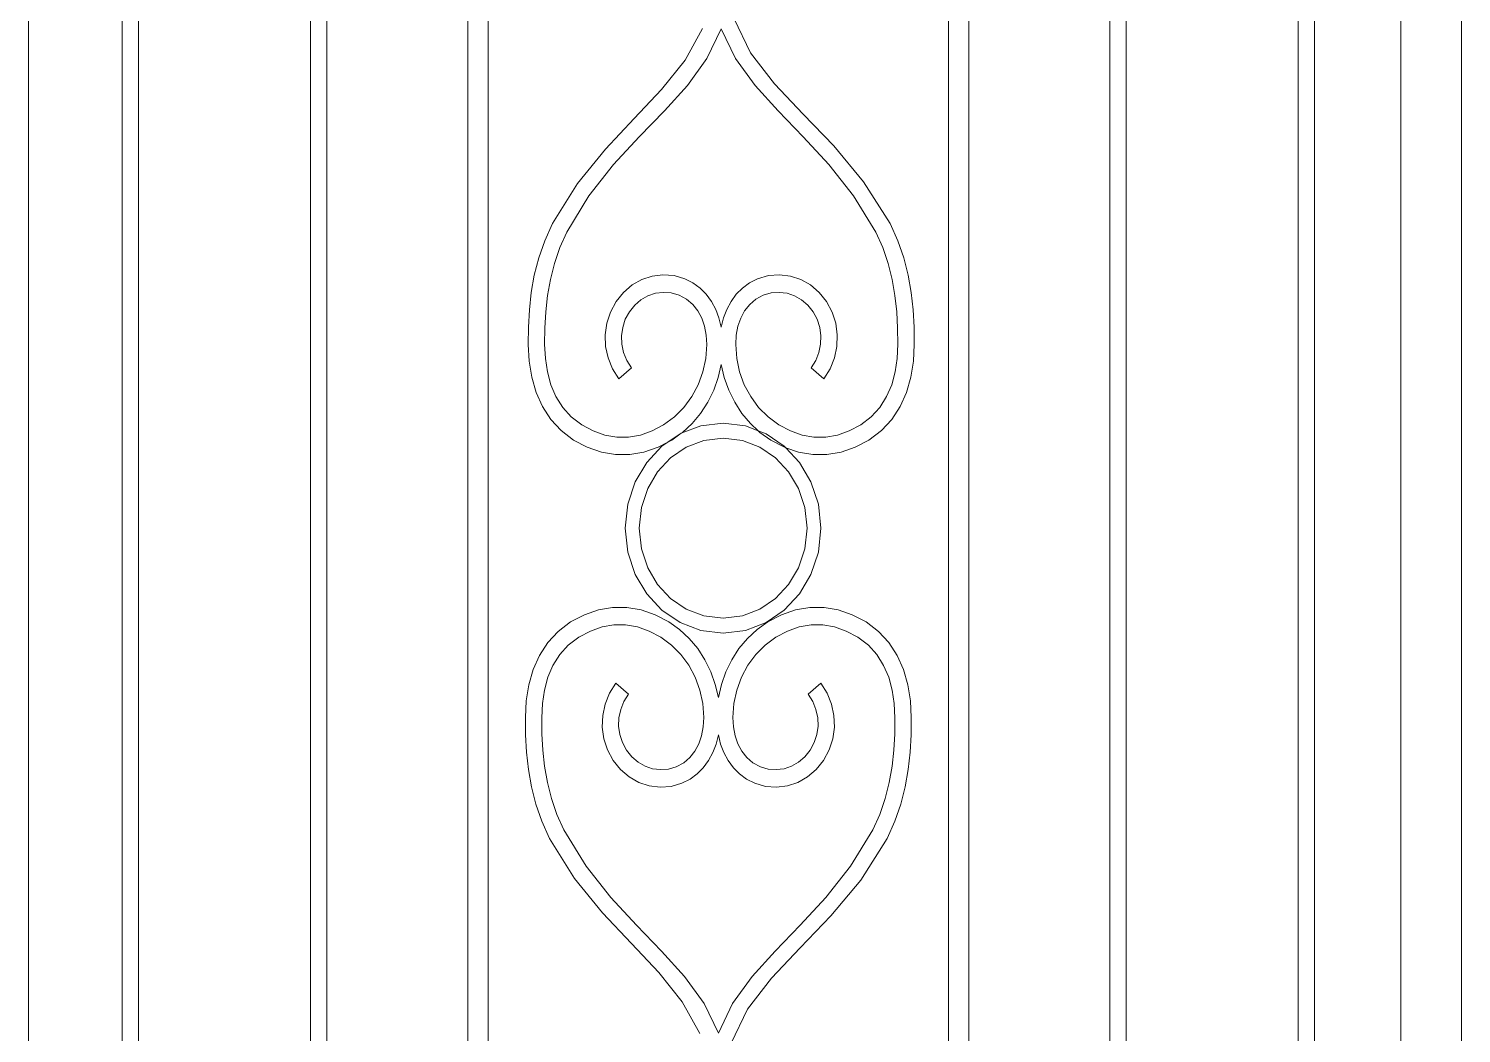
# Model space of a CAD drawing. Header units: millimetres. Extents: x 1832547 to 2001569, y -558009 to -417808.
# Drawn here: x 1984090 to 1984752, y -523340 to -522876 of the extents above; entities that cross this region are included whole.
import ezdxf

# ---------------------------------------------------------------- set-up
doc = ezdxf.new("R2010")
doc.units = ezdxf.units.MM
doc.header["$MEASUREMENT"] = 0
doc.layers.add('CA_manh 08', color=8, linetype='CONTINUOUS', lineweight=9)

msp = doc.modelspace()

# ---------------------------------------------------------------- linework, layer by layer
at = {"layer": 'CA_manh 08'}
for p, q in [((1984751.69, -522700.23), (1984751.69, -523473.59)), ((1984089.51, -522851.16), (1984089.51, -523363.43)), ((1984132.76, -523363.43), (1984132.76, -522851.16)), ((1984140.33, -522851.77), (1984140.33, -523361.66)), ((1984219.78, -523368.32), (1984219.78, -522852.13)), ((1984227.34, -522851.16), (1984227.34, -523363.43)), ((1984292.51, -523363.43), (1984292.51, -522851.16)), ((1984301.97, -522851.16), (1984301.97, -523363.43)), ((1984514.58, -523363.43), (1984514.58, -522851.16)), ((1984524.04, -522851.16), (1984524.04, -523363.43)), ((1984589.21, -523363.43), (1984589.21, -522851.16)), ((1984596.77, -522852.13), (1984596.77, -523368.32)), ((1984676.23, -523361.66), (1984676.23, -522851.77)), ((1984683.79, -522850.39), (1984683.79, -523363.43)), ((1984723.76, -523363.43), (1984723.76, -522850.39)), ((1984415.58, -522871.46), (1984423.17, -522887.25)), ((1984392.96, -522890.56), (1984401.02, -522875.94)), ((1984409.63, -522876.17), (1984403.01, -522889.88)), ((1984416.25, -522889.88), (1984409.63, -522876.17)), ((1984382.08, -522904.11), (1984392.96, -522890.56)), ((1984403.01, -522889.88), (1984394.02, -522902.28)), ((1984425.25, -522902.28), (1984416.25, -522889.88)), ((1984423.17, -522887.25), (1984434.22, -522901.6)), ((1984369.43, -522917.51), (1984382.08, -522904.11)), ((1984394.02, -522902.28), (1984383.35, -522914.09)), ((1984435.91, -522914.09), (1984425.25, -522902.28)), ((1984434.22, -522901.6), (1984447.47, -522915.58)), ((1984356.1, -522931.7), (1984369.43, -522917.51)), ((1984383.35, -522914.09), (1984371.74, -522926.04)), ((1984447.52, -522926.04), (1984435.91, -522914.09)), ((1984447.47, -522915.58), (1984461.63, -522930.28)), ((1984343.15, -522947.61), (1984356.1, -522931.7)), ((1984371.74, -522926.04), (1984359.88, -522938.88)), ((1984459.38, -522938.88), (1984447.52, -522926.04)), ((1984461.63, -522930.28), (1984475.44, -522946.78)), ((1984359.88, -522938.88), (1984348.48, -522953.33)), ((1984470.78, -522953.33), (1984459.38, -522938.88)), ((1984331.65, -522966.16), (1984343.15, -522947.61)), ((1984475.44, -522946.78), (1984487.62, -522966.16)), ((1984348.48, -522953.33), (1984338.26, -522970.12)), ((1984481.01, -522970.12), (1984470.78, -522953.33)), ((1984328.02, -522974.09), (1984331.65, -522966.16)), ((1984338.26, -522970.12), (1984335.02, -522977.24)), ((1984484.24, -522977.24), (1984481.01, -522970.12)), ((1984487.62, -522966.16), (1984491.24, -522974.09)), ((1984325.24, -522982.03), (1984328.02, -522974.09)), ((1984335.02, -522977.24), (1984332.51, -522984.53)), ((1984486.75, -522984.53), (1984484.24, -522977.24)), ((1984491.24, -522974.09), (1984494.02, -522982.03)), ((1984323.21, -522989.99), (1984325.24, -522982.03)), ((1984332.51, -522984.53), (1984330.65, -522991.95)), ((1984488.61, -522991.95), (1984486.75, -522984.53)), ((1984494.02, -522982.03), (1984496.06, -522989.99)), ((1984321.81, -522997.97), (1984323.21, -522989.99)), ((1984372.88, -522992.01), (1984377.69, -522990.42)), ((1984377.69, -522990.42), (1984382.7, -522989.8)), ((1984382.7, -522989.8), (1984387.79, -522990.2)), ((1984387.79, -522990.2), (1984392.84, -522991.64)), ((1984392.84, -522991.64), (1984396.56, -522993.51)), ((1984422.7, -522993.51), (1984426.43, -522991.64)), ((1984426.43, -522991.64), (1984431.47, -522990.2)), ((1984431.47, -522990.2), (1984436.56, -522989.8)), ((1984436.56, -522989.8), (1984441.57, -522990.42)), ((1984441.57, -522990.42), (1984446.38, -522992.01)), ((1984496.06, -522989.99), (1984497.45, -522997.97)), ((1984320.95, -523005.96), (1984321.81, -522997.97)), ((1984330.65, -522991.95), (1984329.35, -522999.45)), ((1984361, -523002.17), (1984364.41, -522997.92)), ((1984364.41, -522997.92), (1984368.41, -522994.52)), ((1984368.41, -522994.52), (1984372.88, -522992.01)), ((1984379.23, -522998.37), (1984375.76, -522999.52)), ((1984382.85, -522997.92), (1984379.23, -522998.37)), ((1984386.54, -522998.21), (1984382.85, -522997.92)), ((1984390.19, -522999.26), (1984386.54, -522998.21)), ((1984396.56, -522993.51), (1984399.85, -522995.93)), ((1984399.85, -522995.93), (1984402.69, -522998.82)), ((1984416.57, -522998.82), (1984419.41, -522995.93)), ((1984419.41, -522995.93), (1984422.7, -522993.51)), ((1984432.72, -522998.21), (1984429.07, -522999.26)), ((1984436.41, -522997.92), (1984432.72, -522998.21)), ((1984440.03, -522998.37), (1984436.41, -522997.92)), ((1984443.5, -522999.52), (1984440.03, -522998.37)), ((1984446.38, -522992.01), (1984450.85, -522994.52)), ((1984450.85, -522994.52), (1984454.85, -522997.92)), ((1984454.85, -522997.92), (1984458.26, -523002.17)), ((1984489.92, -522999.45), (1984488.61, -522991.95)), ((1984497.45, -522997.97), (1984498.31, -523005.96)), ((1984329.35, -522999.45), (1984328.52, -523006.98)), ((1984358.4, -523007.02), (1984361, -523002.17)), ((1984369.64, -523003.8), (1984367.17, -523006.87)), ((1984372.53, -523001.34), (1984369.64, -523003.8)), ((1984375.76, -522999.52), (1984372.53, -523001.34)), ((1984393.62, -523001.07), (1984390.19, -522999.26)), ((1984396.5, -523003.48), (1984393.62, -523001.07)), ((1984398.84, -523006.41), (1984396.5, -523003.48)), ((1984402.69, -522998.82), (1984405.09, -523002.13)), ((1984405.09, -523002.13), (1984407.05, -523005.79)), ((1984412.21, -523005.79), (1984414.17, -523002.13)), ((1984414.17, -523002.13), (1984416.57, -522998.82)), ((1984422.76, -523003.48), (1984420.43, -523006.41)), ((1984425.64, -523001.07), (1984422.76, -523003.48)), ((1984429.07, -522999.26), (1984425.64, -523001.07)), ((1984446.73, -523001.34), (1984443.5, -522999.52)), ((1984449.62, -523003.8), (1984446.73, -523001.34)), ((1984452.09, -523006.87), (1984449.62, -523003.8)), ((1984458.26, -523002.17), (1984460.86, -523007.03)), ((1984490.74, -523006.98), (1984489.92, -522999.45)), ((1984320.53, -523013.96), (1984320.95, -523005.96)), ((1984328.52, -523006.98), (1984328.1, -523014.49)), ((1984356.73, -523012.21), (1984358.4, -523007.02)), ((1984365.28, -523010.39), (1984364.08, -523014.15)), ((1984367.17, -523006.87), (1984365.28, -523010.39)), ((1984400.64, -523009.8), (1984398.84, -523006.41)), ((1984401.91, -523013.58), (1984400.64, -523009.8)), ((1984407.05, -523005.79), (1984408.56, -523009.76)), ((1984408.56, -523009.76), (1984409.63, -523013.96)), ((1984409.63, -523013.96), (1984410.7, -523009.76)), ((1984410.7, -523009.76), (1984412.21, -523005.79)), ((1984418.62, -523009.8), (1984417.35, -523013.58)), ((1984420.43, -523006.41), (1984418.62, -523009.8)), ((1984453.98, -523010.39), (1984452.09, -523006.87)), ((1984455.18, -523014.15), (1984453.98, -523010.39)), ((1984460.86, -523007.03), (1984462.53, -523012.21)), ((1984491.16, -523014.49), (1984490.74, -523006.98)), ((1984498.31, -523005.96), (1984498.73, -523013.96)), ((1984320.43, -523021.98), (1984320.53, -523013.96)), ((1984328.1, -523014.49), (1984328, -523021.92)), ((1984356, -523017.57), (1984356.73, -523012.21)), ((1984356.19, -523022.97), (1984356, -523017.57)), ((1984364.08, -523014.15), (1984363.56, -523018.04)), ((1984363.56, -523018.04), (1984363.7, -523021.94)), ((1984402.67, -523017.66), (1984401.91, -523013.58)), ((1984402.93, -523021.99), (1984402.67, -523017.66)), ((1984416.59, -523017.66), (1984416.33, -523021.99)), ((1984417.35, -523013.58), (1984416.59, -523017.66)), ((1984455.7, -523018.04), (1984455.18, -523014.15)), ((1984455.56, -523021.94), (1984455.7, -523018.04)), ((1984462.53, -523012.21), (1984463.26, -523017.57)), ((1984463.26, -523017.57), (1984463.07, -523022.97)), ((1984491.26, -523021.92), (1984491.16, -523014.49)), ((1984498.73, -523013.96), (1984498.83, -523021.98)), ((1984320.84, -523029.69), (1984320.43, -523021.98)), ((1984328, -523021.92), (1984328.32, -523028.43)), ((1984357.3, -523028.26), (1984356.19, -523022.97)), ((1984363.7, -523021.94), (1984364.52, -523025.77)), ((1984402.48, -523028.47), (1984402.93, -523021.99)), ((1984416.33, -523021.99), (1984416.78, -523028.47)), ((1984454.74, -523025.77), (1984455.56, -523021.94)), ((1984463.07, -523022.97), (1984461.96, -523028.26)), ((1984490.94, -523028.43), (1984491.26, -523021.92)), ((1984498.83, -523021.98), (1984498.42, -523029.7)), ((1984322.04, -523037.13), (1984320.84, -523029.69)), ((1984328.32, -523028.43), (1984329.26, -523034.69)), ((1984359.33, -523033.29), (1984357.3, -523028.26)), ((1984364.52, -523025.77), (1984365.99, -523029.41)), ((1984365.99, -523029.41), (1984368.12, -523032.77)), ((1984401.15, -523034.72), (1984402.48, -523028.47)), ((1984409.63, -523031.22), (1984408.22, -523037.34)), ((1984411.04, -523037.34), (1984409.63, -523031.22)), ((1984416.78, -523028.47), (1984418.12, -523034.72)), ((1984451.14, -523032.77), (1984453.27, -523029.41)), ((1984453.27, -523029.41), (1984454.74, -523025.77)), ((1984461.96, -523028.26), (1984459.93, -523033.29)), ((1984490, -523034.69), (1984490.94, -523028.43)), ((1984498.42, -523029.7), (1984497.22, -523037.13)), ((1984324.07, -523044.17), (1984322.04, -523037.13)), ((1984329.26, -523034.69), (1984330.87, -523040.62)), ((1984362.27, -523037.92), (1984359.33, -523033.29)), ((1984368.12, -523032.77), (1984362.27, -523037.92)), ((1984398.98, -523040.64), (1984401.15, -523034.72)), ((1984408.22, -523037.34), (1984406.14, -523043.2)), ((1984413.12, -523043.2), (1984411.04, -523037.34)), ((1984418.12, -523034.72), (1984420.28, -523040.64)), ((1984456.99, -523037.92), (1984451.14, -523032.77)), ((1984459.93, -523033.29), (1984456.99, -523037.92)), ((1984488.39, -523040.62), (1984490, -523034.69)), ((1984497.22, -523037.13), (1984495.19, -523044.17)), ((1984326.97, -523050.71), (1984324.07, -523044.17)), ((1984330.87, -523040.62), (1984333.22, -523046.13)), ((1984396.03, -523046.13), (1984398.98, -523040.64)), ((1984406.14, -523043.2), (1984403.42, -523048.72)), ((1984415.84, -523048.72), (1984413.12, -523043.2)), ((1984420.28, -523040.64), (1984423.23, -523046.13)), ((1984486.04, -523046.13), (1984488.39, -523040.62)), ((1984495.19, -523044.17), (1984492.29, -523050.71)), ((1984330.79, -523056.63), (1984326.97, -523050.71)), ((1984333.22, -523046.13), (1984336.34, -523051.11)), ((1984336.34, -523051.11), (1984340.3, -523055.49)), ((1984387.99, -523055.49), (1984392.35, -523051.11)), ((1984392.35, -523051.11), (1984396.03, -523046.13)), ((1984403.42, -523048.72), (1984400.09, -523053.84)), ((1984419.17, -523053.84), (1984415.84, -523048.72)), ((1984423.23, -523046.13), (1984426.91, -523051.11)), ((1984426.91, -523051.11), (1984431.28, -523055.49)), ((1984478.97, -523055.49), (1984482.92, -523051.11)), ((1984482.92, -523051.11), (1984486.04, -523046.13)), ((1984492.29, -523050.71), (1984488.47, -523056.63)), ((1984335.57, -523061.83), (1984330.79, -523056.63)), ((1984340.3, -523055.49), (1984345.14, -523059.16)), ((1984382.98, -523059.16), (1984387.99, -523055.49)), ((1984400.09, -523053.84), (1984396.19, -523058.51)), ((1984423.07, -523058.51), (1984419.17, -523053.84)), ((1984431.28, -523055.49), (1984436.28, -523059.16)), ((1984474.12, -523059.16), (1984478.97, -523055.49)), ((1984488.47, -523056.63), (1984483.69, -523061.83)), ((1984341.35, -523066.2), (1984335.57, -523061.83)), ((1984345.14, -523059.16), (1984350.48, -523061.98)), ((1984350.48, -523061.98), (1984355.89, -523063.86)), ((1984355.89, -523063.86), (1984361.34, -523064.8)), ((1984366.79, -523064.8), (1984372.24, -523063.86)), ((1984372.24, -523063.86), (1984377.64, -523061.98)), ((1984377.64, -523061.98), (1984382.98, -523059.16)), ((1984384.88, -523067.19), (1984390.61, -523063.28)), ((1984391.14, -523063.07), (1984386.77, -523066.2)), ((1984390.61, -523063.28), (1984391.14, -523063.07)), ((1984391.14, -523063.07), (1984400.12, -523059.62)), ((1984391.74, -523062.65), (1984391.14, -523063.07)), ((1984396.19, -523058.51), (1984391.74, -523062.65)), ((1984400.12, -523059.62), (1984410.48, -523058.34)), ((1984410.48, -523058.34), (1984420.84, -523059.62)), ((1984420.84, -523059.62), (1984426.69, -523061.87)), ((1984426.69, -523061.87), (1984423.07, -523058.51)), ((1984427.53, -523062.65), (1984426.69, -523061.87)), ((1984426.69, -523061.87), (1984430.36, -523063.28)), ((1984432.49, -523066.2), (1984427.53, -523062.65)), ((1984430.36, -523063.28), (1984438.75, -523069.02)), ((1984436.28, -523059.16), (1984441.62, -523061.98)), ((1984441.62, -523061.98), (1984447.02, -523063.86)), ((1984447.02, -523063.86), (1984452.47, -523064.8)), ((1984457.92, -523064.8), (1984463.37, -523063.86)), ((1984468.78, -523061.98), (1984463.37, -523063.86)), ((1984468.78, -523061.98), (1984474.12, -523059.16)), ((1984483.69, -523061.83), (1984477.91, -523066.2)), ((1984341.35, -523066.2), (1984347.72, -523069.55)), ((1984354.21, -523071.78), (1984347.72, -523069.55)), ((1984361.34, -523064.8), (1984366.79, -523064.8)), ((1984380.4, -523069.55), (1984373.91, -523071.78)), ((1984375.21, -523076.54), (1984382.21, -523069.02)), ((1984384.88, -523067.19), (1984380.4, -523069.55)), ((1984382.21, -523069.02), (1984384.88, -523067.19)), ((1984386.77, -523066.2), (1984384.88, -523067.19)), ((1984393.44, -523069.49), (1984386.24, -523074.41)), ((1984401.6, -523066.36), (1984393.44, -523069.49)), ((1984410.48, -523065.26), (1984401.6, -523066.36)), ((1984419.37, -523066.36), (1984410.48, -523065.26)), ((1984427.53, -523069.49), (1984419.37, -523066.36)), ((1984434.73, -523074.41), (1984427.53, -523069.49)), ((1984438.86, -523069.55), (1984432.49, -523066.2)), ((1984438.75, -523069.02), (1984439.43, -523069.75)), ((1984439.43, -523069.75), (1984438.86, -523069.55)), ((1984439.43, -523069.75), (1984445.35, -523071.78)), ((1984439.43, -523069.75), (1984445.76, -523076.54)), ((1984452.47, -523064.8), (1984457.92, -523064.8)), ((1984471.54, -523069.55), (1984465.05, -523071.78)), ((1984477.91, -523066.2), (1984471.54, -523069.55)), ((1984360.77, -523072.9), (1984354.21, -523071.78)), ((1984367.35, -523072.9), (1984360.77, -523072.9)), ((1984373.91, -523071.78), (1984367.35, -523072.9)), ((1984369.87, -523085.56), (1984375.21, -523076.54)), ((1984386.24, -523074.41), (1984380.23, -523080.87)), ((1984440.73, -523080.87), (1984434.73, -523074.41)), ((1984451.91, -523072.9), (1984445.35, -523071.78)), ((1984445.76, -523076.54), (1984451.1, -523085.56)), ((1984458.49, -523072.9), (1984451.91, -523072.9)), ((1984465.05, -523071.78), (1984458.49, -523072.9)), ((1984380.23, -523080.87), (1984375.65, -523088.6)), ((1984445.31, -523088.6), (1984440.73, -523080.87)), ((1984366.46, -523095.78), (1984369.87, -523085.56)), ((1984375.65, -523088.6), (1984372.73, -523097.36)), ((1984448.23, -523097.36), (1984445.31, -523088.6)), ((1984451.1, -523085.56), (1984454.5, -523095.78)), ((1984365.27, -523106.91), (1984366.46, -523095.78)), ((1984372.73, -523097.36), (1984371.71, -523106.91)), ((1984449.26, -523106.91), (1984448.23, -523097.36)), ((1984454.5, -523095.78), (1984455.7, -523106.91)), ((1984366.46, -523118.04), (1984365.27, -523106.91)), ((1984371.71, -523106.91), (1984372.73, -523116.45)), ((1984448.23, -523116.45), (1984449.26, -523106.91)), ((1984455.7, -523106.91), (1984454.5, -523118.04)), ((1984372.73, -523116.45), (1984375.65, -523125.21)), ((1984445.31, -523125.21), (1984448.23, -523116.45)), ((1984369.87, -523128.26), (1984366.46, -523118.04)), ((1984454.5, -523118.04), (1984451.1, -523128.26)), ((1984375.21, -523137.27), (1984369.87, -523128.26)), ((1984375.65, -523125.21), (1984380.23, -523132.95)), ((1984440.73, -523132.95), (1984445.31, -523125.21)), ((1984451.1, -523128.26), (1984445.76, -523137.27)), ((1984382.21, -523144.8), (1984375.21, -523137.27)), ((1984380.23, -523132.95), (1984386.24, -523139.4)), ((1984434.73, -523139.4), (1984440.73, -523132.95)), ((1984445.76, -523137.27), (1984438.75, -523144.8)), ((1984359.42, -523143.54), (1984352.86, -523144.66)), ((1984359.42, -523143.54), (1984366, -523143.54)), ((1984366, -523143.54), (1984372.55, -523144.66)), ((1984386.24, -523139.4), (1984393.44, -523144.32)), ((1984427.53, -523144.32), (1984434.73, -523139.4)), ((1984450.56, -523143.54), (1984444, -523144.66)), ((1984457.14, -523143.54), (1984450.56, -523143.54)), ((1984463.69, -523144.66), (1984457.14, -523143.54)), ((1984340, -523150.24), (1984334.22, -523154.6)), ((1984340, -523150.24), (1984346.37, -523146.89)), ((1984352.86, -523144.66), (1984346.37, -523146.89)), ((1984379.04, -523146.89), (1984372.55, -523144.66)), ((1984385.41, -523150.24), (1984379.04, -523146.89)), ((1984390.61, -523150.54), (1984382.21, -523144.8)), ((1984390.38, -523153.79), (1984385.41, -523150.24)), ((1984400.12, -523154.19), (1984390.61, -523150.54)), ((1984393.44, -523144.32), (1984401.6, -523147.45)), ((1984401.6, -523147.45), (1984410.48, -523148.56)), ((1984410.48, -523148.56), (1984419.37, -523147.45)), ((1984419.37, -523147.45), (1984427.53, -523144.32)), ((1984430.36, -523150.54), (1984420.84, -523154.19)), ((1984431.14, -523150.24), (1984426.17, -523153.79)), ((1984438.75, -523144.8), (1984430.36, -523150.54)), ((1984437.51, -523146.89), (1984431.14, -523150.24)), ((1984444, -523144.66), (1984437.51, -523146.89)), ((1984470.18, -523146.89), (1984463.69, -523144.66)), ((1984476.55, -523150.24), (1984470.18, -523146.89)), ((1984482.34, -523154.6), (1984476.55, -523150.24)), ((1984334.22, -523154.6), (1984329.44, -523159.81)), ((1984338.94, -523160.95), (1984343.78, -523157.28)), ((1984343.78, -523157.28), (1984349.13, -523154.46)), ((1984349.13, -523154.46), (1984354.54, -523152.58)), ((1984354.54, -523152.58), (1984359.98, -523151.64)), ((1984359.98, -523151.64), (1984365.44, -523151.64)), ((1984365.44, -523151.64), (1984370.88, -523152.58)), ((1984370.88, -523152.58), (1984376.29, -523154.46)), ((1984376.29, -523154.46), (1984381.63, -523157.28)), ((1984381.63, -523157.28), (1984386.63, -523160.95)), ((1984394.83, -523157.93), (1984390.38, -523153.79)), ((1984410.48, -523155.48), (1984400.12, -523154.19)), ((1984420.84, -523154.19), (1984410.48, -523155.48)), ((1984426.17, -523153.79), (1984421.72, -523157.93)), ((1984429.92, -523160.95), (1984434.92, -523157.28)), ((1984434.92, -523157.28), (1984440.26, -523154.46)), ((1984440.26, -523154.46), (1984445.67, -523152.58)), ((1984445.67, -523152.58), (1984451.11, -523151.64)), ((1984451.11, -523151.64), (1984456.57, -523151.64)), ((1984456.57, -523151.64), (1984462.01, -523152.58)), ((1984467.42, -523154.46), (1984462.01, -523152.58)), ((1984467.42, -523154.46), (1984472.77, -523157.28)), ((1984472.77, -523157.28), (1984477.61, -523160.95)), ((1984487.11, -523159.81), (1984482.34, -523154.6)), ((1984329.44, -523159.81), (1984325.62, -523165.73)), ((1984334.98, -523165.33), (1984338.94, -523160.95)), ((1984386.63, -523160.95), (1984391, -523165.32)), ((1984398.74, -523162.6), (1984394.83, -523157.93)), ((1984402.07, -523167.72), (1984398.74, -523162.6)), ((1984417.81, -523162.6), (1984414.49, -523167.72)), ((1984421.72, -523157.93), (1984417.81, -523162.6)), ((1984425.55, -523165.32), (1984429.92, -523160.95)), ((1984477.61, -523160.95), (1984481.57, -523165.33)), ((1984490.93, -523165.73), (1984487.11, -523159.81)), ((1984325.62, -523165.73), (1984322.72, -523172.27)), ((1984329.52, -523175.81), (1984331.86, -523170.31)), ((1984331.86, -523170.31), (1984334.98, -523165.33)), ((1984391, -523165.32), (1984394.68, -523170.3)), ((1984394.68, -523170.3), (1984397.63, -523175.8)), ((1984404.79, -523173.24), (1984402.07, -523167.72)), ((1984414.49, -523167.72), (1984411.77, -523173.24)), ((1984418.92, -523175.8), (1984421.87, -523170.3)), ((1984421.87, -523170.3), (1984425.55, -523165.32)), ((1984481.57, -523165.33), (1984484.69, -523170.31)), ((1984484.69, -523170.31), (1984487.03, -523175.81)), ((1984493.84, -523172.27), (1984490.93, -523165.73)), ((1984322.72, -523172.27), (1984320.69, -523179.31)), ((1984327.91, -523181.74), (1984329.52, -523175.81)), ((1984397.63, -523175.8), (1984399.79, -523181.72)), ((1984406.87, -523179.09), (1984404.79, -523173.24)), ((1984411.77, -523173.24), (1984409.69, -523179.09)), ((1984416.76, -523181.72), (1984418.92, -523175.8)), ((1984487.03, -523175.81), (1984488.65, -523181.74)), ((1984495.86, -523179.31), (1984493.84, -523172.27)), ((1984320.69, -523179.31), (1984319.49, -523186.74)), ((1984326.96, -523188.01), (1984327.91, -523181.74)), ((1984357.98, -523183.15), (1984355.95, -523188.18)), ((1984360.92, -523178.52), (1984357.98, -523183.15)), ((1984366.77, -523183.67), (1984360.92, -523178.52)), ((1984364.64, -523187.03), (1984366.77, -523183.67)), ((1984399.79, -523181.72), (1984401.12, -523187.97)), ((1984408.28, -523185.22), (1984406.87, -523179.09)), ((1984409.69, -523179.09), (1984408.28, -523185.22)), ((1984415.43, -523187.97), (1984416.76, -523181.72)), ((1984455.64, -523178.52), (1984449.78, -523183.67)), ((1984449.78, -523183.67), (1984451.91, -523187.03)), ((1984458.57, -523183.15), (1984455.64, -523178.52)), ((1984460.6, -523188.18), (1984458.57, -523183.15)), ((1984488.65, -523181.74), (1984489.59, -523188.01)), ((1984497.06, -523186.74), (1984495.86, -523179.31)), ((1984319.49, -523186.74), (1984319.08, -523194.46)), ((1984326.64, -523194.52), (1984326.96, -523188.01)), ((1984355.95, -523188.18), (1984354.84, -523193.47)), ((1984363.16, -523190.67), (1984364.64, -523187.03)), ((1984401.12, -523187.97), (1984401.57, -523194.45)), ((1984414.98, -523194.45), (1984415.43, -523187.97)), ((1984451.91, -523187.03), (1984453.39, -523190.67)), ((1984461.71, -523193.47), (1984460.6, -523188.18)), ((1984489.59, -523188.01), (1984489.91, -523194.52)), ((1984497.47, -523194.46), (1984497.06, -523186.74)), ((1984319.08, -523194.46), (1984319.17, -523202.48)), ((1984326.75, -523201.95), (1984326.64, -523194.52)), ((1984354.84, -523193.47), (1984354.64, -523198.87)), ((1984362.2, -523198.4), (1984362.35, -523194.49)), ((1984362.35, -523194.49), (1984363.16, -523190.67)), ((1984401.57, -523194.45), (1984401.32, -523198.78)), ((1984415.23, -523198.78), (1984414.98, -523194.45)), ((1984453.39, -523190.67), (1984454.2, -523194.49)), ((1984454.2, -523194.49), (1984454.35, -523198.4)), ((1984461.91, -523198.87), (1984461.71, -523193.47)), ((1984489.91, -523194.52), (1984489.8, -523201.95)), ((1984497.38, -523202.48), (1984497.47, -523194.46)), ((1984319.17, -523202.48), (1984319.6, -523210.48)), ((1984327.17, -523209.46), (1984326.75, -523201.95)), ((1984354.64, -523198.87), (1984355.38, -523204.23)), ((1984362.73, -523202.29), (1984362.2, -523198.4)), ((1984363.93, -523206.04), (1984362.73, -523202.29)), ((1984400.56, -523202.86), (1984399.28, -523206.64)), ((1984401.32, -523198.78), (1984400.56, -523202.86)), ((1984407.21, -523206.68), (1984408.28, -523202.48)), ((1984408.28, -523202.48), (1984409.34, -523206.68)), ((1984415.99, -523202.86), (1984415.23, -523198.78)), ((1984417.27, -523206.64), (1984415.99, -523202.86)), ((1984453.82, -523202.29), (1984452.62, -523206.04)), ((1984454.35, -523198.4), (1984453.82, -523202.29)), ((1984461.17, -523204.23), (1984461.91, -523198.87)), ((1984489.8, -523201.95), (1984489.38, -523209.46)), ((1984496.95, -523210.48), (1984497.38, -523202.48)), ((1984327.99, -523216.98), (1984327.17, -523209.46)), ((1984355.38, -523204.23), (1984357.04, -523209.41)), ((1984357.04, -523209.41), (1984359.64, -523214.27)), ((1984365.82, -523209.57), (1984363.93, -523206.04)), ((1984368.28, -523212.64), (1984365.82, -523209.57)), ((1984397.48, -523210.03), (1984395.15, -523212.96)), ((1984399.28, -523206.64), (1984397.48, -523210.03)), ((1984405.7, -523210.64), (1984407.21, -523206.68)), ((1984409.34, -523206.68), (1984410.85, -523210.64)), ((1984419.07, -523210.03), (1984417.27, -523206.64)), ((1984421.41, -523212.96), (1984419.07, -523210.03)), ((1984450.74, -523209.57), (1984448.27, -523212.64)), ((1984452.62, -523206.04), (1984450.74, -523209.57)), ((1984456.91, -523214.27), (1984459.51, -523209.41)), ((1984459.51, -523209.41), (1984461.17, -523204.23)), ((1984489.38, -523209.46), (1984488.56, -523216.98)), ((1984319.6, -523210.48), (1984320.46, -523218.47)), ((1984359.64, -523214.27), (1984363.05, -523218.51)), ((1984371.17, -523215.1), (1984368.28, -523212.64)), ((1984374.4, -523216.92), (1984371.17, -523215.1)), ((1984377.87, -523218.07), (1984374.4, -523216.92)), ((1984392.27, -523215.37), (1984388.84, -523217.18)), ((1984395.15, -523212.96), (1984392.27, -523215.37)), ((1984401.34, -523217.62), (1984403.74, -523214.31)), ((1984403.74, -523214.31), (1984405.7, -523210.64)), ((1984410.85, -523210.64), (1984412.81, -523214.31)), ((1984412.81, -523214.31), (1984415.21, -523217.62)), ((1984424.28, -523215.37), (1984421.41, -523212.96)), ((1984427.71, -523217.18), (1984424.28, -523215.37)), ((1984442.15, -523216.92), (1984438.68, -523218.07)), ((1984445.38, -523215.1), (1984442.15, -523216.92)), ((1984448.27, -523212.64), (1984445.38, -523215.1)), ((1984453.5, -523218.51), (1984456.91, -523214.27)), ((1984496.09, -523218.47), (1984496.95, -523210.48)), ((1984320.46, -523218.47), (1984321.85, -523226.45)), ((1984329.29, -523224.48), (1984327.99, -523216.98)), ((1984363.05, -523218.51), (1984367.06, -523221.91)), ((1984367.06, -523221.91), (1984371.53, -523224.43)), ((1984381.5, -523218.52), (1984377.87, -523218.07)), ((1984385.18, -523218.23), (1984381.5, -523218.52)), ((1984388.84, -523217.18), (1984385.18, -523218.23)), ((1984391.48, -523224.8), (1984395.21, -523222.92)), ((1984395.21, -523222.92), (1984398.49, -523220.51)), ((1984398.49, -523220.51), (1984401.34, -523217.62)), ((1984415.21, -523217.62), (1984418.06, -523220.51)), ((1984418.06, -523220.51), (1984421.34, -523222.92)), ((1984421.34, -523222.92), (1984425.07, -523224.8)), ((1984431.37, -523218.23), (1984427.71, -523217.18)), ((1984435.05, -523218.52), (1984431.37, -523218.23)), ((1984438.68, -523218.07), (1984435.05, -523218.52)), ((1984445.02, -523224.43), (1984449.49, -523221.91)), ((1984449.49, -523221.91), (1984453.5, -523218.51)), ((1984488.56, -523216.98), (1984487.26, -523224.48)), ((1984494.7, -523226.45), (1984496.09, -523218.47)), ((1984321.85, -523226.45), (1984323.88, -523234.41)), ((1984331.16, -523231.91), (1984329.29, -523224.48)), ((1984371.53, -523224.43), (1984376.34, -523226.02)), ((1984376.34, -523226.02), (1984381.35, -523226.64)), ((1984381.35, -523226.64), (1984386.44, -523226.24)), ((1984386.44, -523226.24), (1984391.48, -523224.8)), ((1984425.07, -523224.8), (1984430.11, -523226.24)), ((1984430.11, -523226.24), (1984435.2, -523226.64)), ((1984435.2, -523226.64), (1984440.22, -523226.02)), ((1984440.22, -523226.02), (1984445.02, -523224.43)), ((1984487.26, -523224.48), (1984485.39, -523231.91)), ((1984492.67, -523234.41), (1984494.7, -523226.45)), ((1984323.88, -523234.41), (1984326.66, -523242.35)), ((1984333.67, -523239.2), (1984331.16, -523231.91)), ((1984485.39, -523231.91), (1984482.88, -523239.2)), ((1984489.89, -523242.35), (1984492.67, -523234.41)), ((1984326.66, -523242.35), (1984330.29, -523250.28)), ((1984336.9, -523246.32), (1984333.67, -523239.2)), ((1984482.88, -523239.2), (1984479.65, -523246.32)), ((1984486.26, -523250.28), (1984489.89, -523242.35)), ((1984347.12, -523263.11), (1984336.9, -523246.32)), ((1984479.65, -523246.32), (1984469.43, -523263.11)), ((1984330.29, -523250.28), (1984341.79, -523268.83)), ((1984474.09, -523269.65), (1984486.26, -523250.28)), ((1984358.52, -523277.56), (1984347.12, -523263.11)), ((1984469.43, -523263.11), (1984458.03, -523277.56)), ((1984341.79, -523268.83), (1984354.75, -523284.73)), ((1984460.28, -523286.15), (1984474.09, -523269.65)), ((1984370.38, -523290.39), (1984358.52, -523277.56)), ((1984458.03, -523277.56), (1984446.17, -523290.39)), ((1984354.75, -523284.73), (1984368.08, -523298.93)), ((1984446.11, -523300.86), (1984460.28, -523286.15)), ((1984382, -523302.35), (1984370.38, -523290.39)), ((1984446.17, -523290.39), (1984434.55, -523302.35)), ((1984368.08, -523298.93), (1984380.72, -523312.33)), ((1984392.66, -523314.16), (1984382, -523302.35)), ((1984434.55, -523302.35), (1984423.89, -523314.16)), ((1984432.87, -523314.84), (1984446.11, -523300.86)), ((1984380.72, -523312.33), (1984391.61, -523325.88)), ((1984401.66, -523326.56), (1984392.66, -523314.16)), ((1984423.89, -523314.16), (1984414.9, -523326.56)), ((1984421.81, -523329.19), (1984432.87, -523314.84)), ((1984391.61, -523325.88), (1984399.66, -523340.5)), ((1984408.28, -523340.27), (1984401.66, -523326.56)), ((1984414.9, -523326.56), (1984408.28, -523340.27)), ((1984414.22, -523344.98), (1984421.81, -523329.19))]:
    msp.add_line(p, q, dxfattribs=at)

doc.saveas('drawing.dxf')
